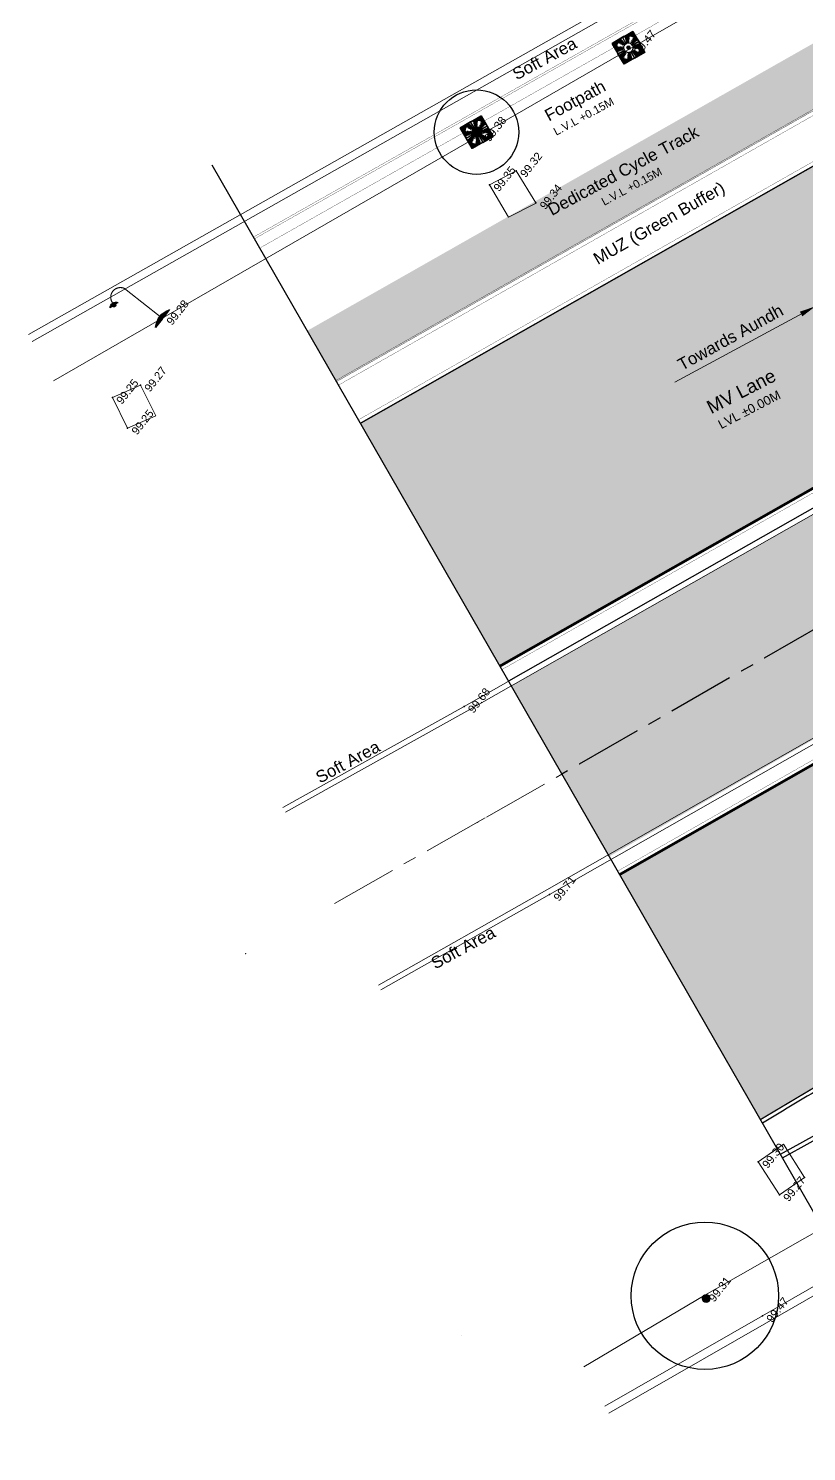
# Model space of a CAD drawing. Header units: metres. Extents: x 6 to 601, y -20 to 118.
# Drawn here: x 257.1 to 263.89, y 43.37 to 55.77 of the extents above; entities that cross this region are included whole.
import ezdxf

# ---------------------------------------------------------------- set-up
doc = ezdxf.new("R2010")
doc.units = ezdxf.units.M
doc.header["$MEASUREMENT"] = 0
doc.linetypes.add('CENTER', pattern=[2, 1.25, -0.25, 0.25, -0.25])
for name, color, linetype in [('Brt Reling', 66, 'Continuous'), ('CENTER LINE', 6, 'CENTER'), ('EL', 4, 'Continuous'), ('FOOTPATH', 30, 'Continuous'), ('HATCH', 8, 'Continuous'), ('LAMP_POST', 7, 'Continuous'), ('PDA-Tree Girth', 7, 'Continuous'), ('PDA-Tree Grating', 7, 'Continuous'), ('PDA_Kerb Edge', 7, 'Continuous'), ('PDA_Levels', 7, 'Continuous'), ('PDA_Text', 19, 'Continuous'), ('PDA_Utility Band', 7, 'Continuous'), ('PT', 2, 'Continuous'), ('Tree foliage', 74, 'Continuous'), ('Treegirth Hach', 96, 'Continuous')]:
    doc.layers.add(name, color=color, linetype=linetype)
for name, color, linetype, lineweight in [('CHEMBER', 194, 'Continuous', 30), ('Chp', 1, 'Continuous', 0), ('EXISTING ROAD', 7, 'Continuous', 5), ('PDA_Tactile band', 250, 'Continuous', 30), ('Treegirth', 13, 'Continuous', 30), ('WALL', 46, 'Continuous', 30)]:
    doc.layers.add(name, color=color, linetype=linetype, lineweight=lineweight)
doc.layers.add('PDA - Dimensions', color=7, linetype='Continuous', true_color=0x000000)
doc.layers.add('PDA - Hatch 4 - Pedestrian Ramp', color=7, linetype='Continuous', true_color=0xb3b3b3)
doc.styles.add('AR', font='arial.ttf')
doc.styles.add('RS', font='RomanS')
doc.styles.get("Standard").update_dxf_attribs({"font": 'arial.ttf'})
doc.dimstyles.get("Standard").update_dxf_attribs({"dimtxt": 0.18, "dimasz": 0.18, "dimexe": 0.18, "dimexo": 0.0625, "dimgap": 0.09, "dimtad": 0, "dimdec": 4, "dimzin": 0, "dimdsep": 46, "dimtxsty": 'Standard', "dimcen": 0.09, "dimadec": 0, "dimazin": 0, "dimtfac": 1, "dimtdec": 4, "dimtofl": 0, "dimtmove": 0, "dimatfit": 3, "dimfxl": 1, "dimtolj": 1, "dimtzin": 0, "dimarcsym": 0})

# ---------------------------------------------------------------- blocks, each defined once
blk = doc.blocks.new('LP')
at = {"layer": 'LAMP_POST'}
for color, points in [(40, [(1.17, 3.52), (1.89, 3.74, 0.502288)]), (30, [(1.4, 3.59, 1), (1.66, 3.67)]), (40, [(-0.88, 0), (-0.06, 0, -1), (0.06, 0), (0.88, 0, 0.297414)])]:
    blk.add_hatch(color=color, dxfattribs=at).paths.add_polyline_path(points)
blk.add_line((1.17, 3.52), (1.89, 3.74), dxfattribs=at)
at = {"layer": 'LAMP_POST', "color": 5, "const_width": 0.0891}
blk.add_lwpolyline([(0, 0.26), (0, 3.8, -0.774922), (1.46, 3.82)], format="xyb", dxfattribs=at)
at = {"layer": 'LAMP_POST'}
for points in [[(-0.88, 0), (-0.06, 0)], [(0.06, 0), (0.88, 0)]]:
    blk.add_lwpolyline(points, dxfattribs=at)
for centre, radius, start, end in [((1.61, 3.36), 0.474, 54.1742, 160.8535), ((1.53, 3.63), 0.14, 197.5138, 17.5138), ((0, -1.35), 1.61, 56.7875, 123.0403)]:
    blk.add_arc(centre, radius, start, end, dxfattribs=at)
blk = doc.blocks.new('Survey Base')
at = {"layer": 'Treegirth Hach', "lineweight": 5}
for points in [[(9910.687, 10066.974, 1), (9910.332, 10066.974, 1)], [(9916.454, 10064.457, 1), (9916.592, 10064.457, 1)], [(9881.624, 10033.166, 1), (9881.321, 10033.166, 1)]]:
    blk.add_hatch(color=8, dxfattribs=at).paths.add_polyline_path(points)
at = {"layer": 'Brt Reling', "color": 8, "lineweight": 5}
for points, elevation in [([(9945.993, 10032.315), (9918.072, 10043.696), (9893.226, 10053.842), (9886.043, 10056.843)], 99.696), ([(9946.069, 10032.501), (9918.147, 10043.881), (9893.302, 10054.027), (9886.123, 10057.026)], 99.696), ([(9939.647, 10026.827), (9889.745, 10047.146), (9883.027, 10049.907)], 99.706), ([(9939.723, 10027.012), (9889.821, 10047.332), (9883.106, 10050.09)], 99.706)]:
    blk.add_lwpolyline(points, dxfattribs=dict(at, elevation=elevation))
at = {"layer": 'CENTER LINE', "color": 8, "lineweight": 5, "ltscale": 2}
blk.add_lwpolyline([(9990.753, 9926.798), (9991.018, 9931.446), (9991.533, 9956.942, 0.317213), (9941.096, 10030.382), (9890.505, 10050.818), (9884.494, 10053.281)], format="xyb", dxfattribs=at)
at = {"layer": 'CHEMBER', "color": 8, "lineweight": 5}
for points, elevation in [([(9895.262, 10071.009), (9894.244, 10071.55), (9893.696, 10070.394)], 99.266), ([(9893.696, 10070.394), (9894.714, 10069.854), (9895.262, 10071.009)], 99.277), ([(9909.771, 10063.578), (9908.749, 10064.055), (9909.26, 10065.366)], 99.359), ([(9909.26, 10065.366), (9910.291, 10064.909), (9909.805, 10063.588)], 99.348), ([(9886.714, 10034.801), (9886.222, 10033.41), (9887.316, 10033.076)], 99.299), ([(9887.316, 10033.076), (9887.808, 10034.468), (9886.714, 10034.801)], 99.271)]:
    blk.add_lwpolyline(points, dxfattribs=dict(at, elevation=elevation))
at = {"layer": 'Chp', "color": 8, "lineweight": 5}
for p in [(9880.948, 10054.735), (9890.201, 10050.943), (9899.473, 10047.196)]:
    blk.add_point(p, dxfattribs=at)
at = {"layer": 'FOOTPATH', "color": 8, "lineweight": 5}
for points, elevation in [([(10004.787, 9983.211), (10004.233, 9986.725), (10003.559, 9990.683), (10001.839, 9997.605), (9999.643, 10004.429), (9997.757, 10009.353), (9994.725, 10014.23), (9991.076, 10019.422), (9986.677, 10025.108), (9979.937, 10032.614), (9975.001, 10037.516), (9969.04, 10042.176), (9965.306, 10044.599), (9960.905, 10046.342), (9954.551, 10049.077), (9947.763, 10051.959), (9932.184, 10058.097), (9925.885, 10060.6), (9916.523, 10064.388), (9910.51, 10066.797), (9893.365, 10073.677)], 99.648), ([(9956.819, 9996.787), (9950.524, 10003.121), (9946.489, 10006.33), (9943.821, 10007.838), (9939.515, 10009.803), (9934.89, 10011.61), (9928.362, 10014.53), (9921.533, 10017.055), (9916.303, 10019.246), (9911.685, 10021.292), (9905.121, 10023.751), (9897.628, 10026.749), (9881.537, 10033.282), (9876.625, 10035.189)], 99.413)]:
    blk.add_lwpolyline(points, dxfattribs=dict(at, elevation=elevation))
at = {"layer": 'PT'}
for p in [(9897.739, 10071.904, 99.28), (9894.244, 10071.55, 99.247), (9895.262, 10071.009, 99.266), (9893.696, 10070.394, 99.254), (9910.51, 10066.797, 99.379), (9909.26, 10065.366, 99.348), (9910.291, 10064.909, 99.324), (9916.523, 10064.388, 99.475), (9909.805, 10063.588, 99.337), (9893.302, 10054.027, 99.676), (9889.745, 10047.146, 99.709), (9886.714, 10034.801, 99.299), (9881.537, 10033.282, 99.305), (9886.222, 10033.41, 99.271), (9887.316, 10033.076, 99.271), (9882.269, 10031.103, 99.466)]:
    blk.add_point(p, dxfattribs=at)
at = {"layer": 'Tree foliage'}
for centre, radius in [((9910.51, 10066.974, 99.379), 1.583), ((9916.523, 10064.457, 99.475), 0.46), ((9881.525, 10033.267, 99.305), 2.764)]:
    blk.add_circle(centre, radius, dxfattribs=at)
at = {"layer": 'Treegirth', "color": 8, "lineweight": 5}
for centre, radius in [((9910.51, 10066.974, 99.379), 0.178), ((9916.523, 10064.457, 99.475), 0.0691), ((9881.473, 10033.166, 99.305), 0.151)]:
    blk.add_circle(centre, radius, dxfattribs=at)
at = {"layer": 'WALL', "color": 8, "lineweight": 5, "elevation": 99.674}
for points in [[(10005.743, 9976.215), (10005.851, 9978.472), (10007.715, 9979.521), (10007.712, 9982.738), (10002.978, 9999.693), (10000.589, 10006.699), (9997.73, 10013.328), (9988.674, 10025.373), (9980.403, 10034.868), (9973.216, 10041.517), (9964.661, 10046.798), (9955.386, 10051.199), (9934.54, 10059.204), (9918.251, 10065.607), (9894.152, 10075.487)], [(10005.444, 9976.229), (10005.559, 9978.652), (10007.415, 9979.697), (10007.412, 9982.697), (10002.692, 9999.604), (10000.309, 10006.592), (9997.469, 10013.176), (9988.441, 10025.184), (9980.187, 10034.658), (9973.034, 10041.277), (9964.517, 10046.534), (9955.268, 10050.923), (9934.431, 10058.924), (9918.14, 10065.328), (9894.032, 10075.211)]]:
    blk.add_lwpolyline(points, dxfattribs=at)
at = {"layer": 'WALL', "color": 8, "lineweight": 5}
for points in [[(9875.839, 10033.381), (9882.157, 10030.824), (9903.159, 10022.374), (9927.466, 10012.502), (9941.479, 10006.894), (9945.823, 10004.46), (9950.289, 10000.452), (9954.702, 9996.189), (9958.271, 9989.661), (9960.364, 9983.99), (9960.599, 9979.688), (9957.61, 9959.91), (9956.501, 9954.264), (9979.935, 9950.517)], [(9875.959, 10033.657), (9882.269, 10031.103), (9903.271, 10022.652), (9927.578, 10012.78), (9941.609, 10007.165), (9945.998, 10004.706), (9950.494, 10000.672), (9954.944, 9996.373), (9958.545, 9989.785), (9960.662, 9984.051), (9960.901, 9979.674), (9957.906, 9959.859), (9956.855, 9954.511), (9979.983, 9950.813)]]:
    blk.add_lwpolyline(points, dxfattribs=at)
at = {"layer": 'LAMP_POST', "color": 8, "lineweight": 5, "xscale": -0.4799999999995634, "yscale": 0.4800000000013824, "zscale": 0.4800000000003024}
blk.add_blockref('LP', (9897.738, 10071.904, 347.672), dxfattribs=at)
at = {"layer": 'EL'}
for s, p in [('99.28', (9897.739, 10071.454, 99.28)), ('99.25', (9894.244, 10071.1, 99.247)), ('99.27', (9895.262, 10070.559, 99.266)), ('99.25', (9893.696, 10069.944, 99.254)), ('99.38', (9910.51, 10066.347, 99.379)), ('99.35', (9909.26, 10064.916, 99.348)), ('99.32', (9910.291, 10064.459, 99.324)), ('99.47', (9916.523, 10063.938, 99.475)), ('99.34', (9909.805, 10063.138, 99.337)), ('99.68', (9893.302, 10053.577, 99.676)), ('99.71', (9889.745, 10046.696, 99.709)), ('99.30', (9886.714, 10034.352, 99.299)), ('99.27', (9886.222, 10032.96, 99.271)), ('99.31', (9881.537, 10032.832, 99.305)), ('99.47', (9882.269, 10030.653, 99.466))]:
    blk.add_text(s, height=0.3, dxfattribs=at).set_placement(p)
blk = doc.blocks.new('grating 2')
at = {"layer": 'PDA - Hatch 4 - Pedestrian Ramp', "ltscale": 0.1, "true_color": 0xc9c9c9}
h = blk.add_hatch(dxfattribs=at)
h.set_pattern_fill('ANSI36', color=9, scale=0.1, angle=95.2266)
h.set_pattern_definition([(140.2265942, (8977.28207, -3736.417958), (-0.024809612407, 0.004387340564), [0.03125, -0.00625, 0, -0.00625])])
h.paths.add_polyline_path([(3400.42, 2388.08), (3400.49, 2387.23, -0.414214), (3401.26, 2388.16)])
at = {"layer": 'PDA-Tree Girth', "color": 254}
for p, q in [((3400.56, 2387.4), (3400.61, 2387.39)), ((3400.69, 2387.66), (3400.65, 2387.69)), ((3400.66, 2387.39), (3400.71, 2387.38)), ((3400.78, 2387.61), (3400.74, 2387.64)), ((3400.76, 2387.37), (3400.81, 2387.37)), ((3400.88, 2387.56), (3400.83, 2387.59)), ((3400.88, 2387.88), (3400.84, 2387.93)), ((3400.87, 2387.36), (3400.92, 2387.36)), ((3400.94, 2387.8), (3400.91, 2387.84)), ((3400.97, 2387.52), (3400.92, 2387.54)), ((3401.01, 2387.72), (3400.97, 2387.76)), ((3401.07, 2387.64), (3401.04, 2387.68)), ((3401.11, 2388.07), (3401.13, 2388.02)), ((3401.14, 2387.97), (3401.16, 2387.92)), ((3401.17, 2387.87), (3401.19, 2387.82)), ((3401.2, 2387.77), (3401.22, 2387.72))]:
    blk.add_line(p, q, dxfattribs=at)
at = {"layer": 'PDA-Tree Girth'}
blk.add_lwpolyline([(3400.49, 2387.23), (3401.01, 2387.28, -0.414214), (3401.31, 2387.64), (3401.26, 2388.16)], format="xyb", dxfattribs=at)
blk.add_arc((3401.34, 2387.31), 0.85, 95.2266, 185.2266, dxfattribs=at)
at = {"layer": 'PDA-Tree Girth', "color": 254}
for radius, start, end in [(0.789, 151.4766, 173.8406), (0.737, 151.4766, 173.8406), (0.685, 151.4766, 173.8406), (0.633, 151.4766, 173.8406), (0.581, 151.4766, 173.8406), (0.529, 151.4766, 173.8406), (0.789, 106.6126, 128.9766), (0.477, 151.4766, 173.8406), (0.737, 106.6126, 128.9766), (0.685, 106.6126, 128.9766), (0.425, 151.4766, 173.8406), (0.633, 106.6126, 128.9766), (0.581, 106.6126, 128.9766), (0.529, 106.6126, 128.9766), (0.477, 106.6126, 128.9766), (0.425, 106.6126, 128.9766)]:
    blk.add_arc((3401.34, 2387.31), radius, start, end, dxfattribs=at)
at = {"layer": 'PDA-Tree Grating'}
blk.add_lwpolyline([(3401.26, 2388.16), (3400.42, 2388.08), (3400.49, 2387.23)], dxfattribs=at)
blk = doc.blocks.new('direction')
at = {"layer": 'PDA_Text', "color": 18, "lineweight": -3, "true_color": 0x000000, "insert": (8299.268, 11463.761), "char_height": 0.75, "width": 9.22605, "attachment_point": 1, "rotation": 303.9392, "style": 'RS'}
blk.add_mtext('{\\fArial|b0|i0|c0|p34;\\H0.6x;Towards Aundh}', dxfattribs=at)
at = {"layer": 'PDA - Dimensions', "linetype": 'Continuous', "lineweight": 0}
blk.add_leader([(8301.745, 11458.741), (8298.451, 11463.73)], dimstyle='Standard', override={"dimtxt": 0.2, "dimasz": 0.6, "dimexe": 0, "dimexo": 0, "dimtih": 0, "dimtoh": 0, "dimdec": 1, "dimclre": 256, "dimclrt": 256, "dimtdec": 1, "dimfxl": 5000, "dimfxlon": 1, "dimlwd": 0, "dimlwe": 65535, "dimarcsym": 1}, dxfattribs=at)
blk = doc.blocks.new('site plan')
at = {"true_color": 0xf27172, "transparency": 33554687}
h = blk.add_hatch(color=11, dxfattribs=at)
h.dxf.hatch_style = 1
h.paths.add_polyline_path([(261.013, 228.411), (262.11, 226.503), (283.83, 238.836), (311.571, 254.841), (310.543, 256.786), (282.744, 240.749)])
at = {"true_color": 0xf27172, "transparency": 33554559}
h = blk.add_hatch(color=11, dxfattribs=at)
h.dxf.hatch_style = 1
h.paths.add_polyline_path([(268.661, 215.101), (272.337, 208.704), (293.913, 221.059), (321.162, 236.566), (319.592, 239.645), (309.339, 234.108), (299.198, 228.242), (298.947, 228.674), (309.095, 234.545), (319.355, 240.086), (317.779, 243.013), (290.329, 227.404)])
at = {"layer": 'HATCH', "transparency": 33554539}
h = blk.add_hatch(color=9, dxfattribs=at)
h.dxf.hatch_style = 1
edge = h.paths.add_edge_path()
edge.add_line((398.32, 223.595), (398.247, 223.464))
edge.add_arc((359.686, 159.136), 75, 50.64303, 59.05982, ccw=False)
edge.add_line((407.247, 217.127), (420.105, 205.743))
edge.add_line((420.105, 205.743), (420.809, 205.086))
edge.add_line((420.809, 205.086), (426.781, 211.823))
edge.add_line((426.781, 211.823), (425.796, 213.102))
edge.add_line((425.796, 213.102), (416.112, 221.762))
edge.add_line((416.112, 221.762), (407.676, 228.703))
edge.add_line((407.676, 228.703), (397.915, 235.61))
edge.add_line((397.915, 235.61), (386.314, 241.873))
edge.add_line((386.314, 241.873), (377.931, 245.142))
edge.add_line((377.931, 245.142), (370.005, 247.177))
edge.add_line((370.005, 247.177), (361.31, 248.373))
edge.add_line((361.31, 248.373), (352.025, 248.534))
edge.add_line((352.025, 248.534), (343.488, 247.699))
edge.add_line((343.488, 247.699), (335.914, 246.267))
edge.add_line((335.914, 246.267), (328.36, 243.667))
edge.add_line((328.36, 243.667), (319.663, 239.684))
edge.add_line((319.663, 239.684), (319.547, 239.621))
edge.add_line((319.547, 239.621), (321.557, 235.813))
edge.add_line((321.557, 235.813), (272.728, 208.025))
edge.add_line((272.728, 208.025), (278.006, 198.839))
edge.add_arc((432.463, -58.344), 300, 119.65879, 120.98788, ccw=False)
edge.add_line((284.013, 202.352), (322.557, 224.301))
edge.add_arc((359.686, 159.136), 75, 68.39042, 119.67353, ccw=False)
edge.add_line((387.307, 228.865), (387.366, 229.003))
edge.add_arc((359.686, 159.136), 75.15, 59.06287, 68.38737, ccw=False)
edge = h.paths.add_edge_path()
edge.add_arc((349.301, 183.225), 81.892, 61.67163, 66.55978)
edge.add_line((381.877, 258.359), (381.801, 258.391))
edge.add_arc((359.005, 203.317), 59.605, 54.30315, 67.51493, ccw=False)
edge.add_line((393.785, 251.724), (393.856, 251.857))
edge.add_arc((354.419, 193.239), 70.649, 56.06795, 60.69629)
edge.add_arc((352.315, 189.431), 75, 50.55583, 60.71877, ccw=False)
edge.add_line((399.964, 247.349), (426.137, 225.816))
edge.add_arc((330.838, 109.98), 150, 47.18157, 50.55583, ccw=False)
edge.add_line((432.79, 220.007), (433.461, 219.385))
edge.add_line((433.461, 219.385), (427.141, 212.23))
edge.add_line((427.141, 212.23), (427.499, 212.639))
edge.add_line((427.499, 212.639), (426.096, 213.505))
edge.add_line((426.096, 213.505), (416.437, 222.142))
edge.add_line((416.437, 222.142), (407.979, 229.101))
edge.add_line((407.979, 229.101), (398.179, 236.036))
edge.add_line((398.179, 236.036), (386.524, 242.328))
edge.add_line((386.524, 242.328), (378.085, 245.618))
edge.add_line((378.085, 245.618), (370.101, 247.669))
edge.add_line((370.101, 247.669), (361.348, 248.872))
edge.add_line((361.348, 248.872), (352.005, 249.035))
edge.add_line((352.005, 249.035), (343.417, 248.195))
edge.add_line((343.417, 248.195), (335.785, 246.752))
edge.add_line((335.785, 246.752), (328.174, 244.132))
edge.add_line((328.174, 244.132), (319.44, 240.131))
edge.add_line((319.44, 240.131), (319.314, 240.063))
edge.add_line((319.314, 240.063), (317.365, 243.755))
edge.add_line((317.365, 243.755), (289.909, 228.143))
edge.add_line((289.909, 228.143), (268.238, 215.838))
edge.add_line((268.238, 215.838), (263.006, 224.943))
edge.add_line((263.006, 224.943), (284.719, 237.27))
edge.add_line((284.719, 237.27), (315.242, 254.627))
edge.add_arc((352.315, 189.431), 75, 61.44884, 119.6243, ccw=False)
at = {"layer": 'Brt Reling'}
blk.add_lwpolyline([(317.686, 243.19), (290.23, 227.578), (268.562, 215.275)], dxfattribs=at)
at = {"layer": 'CENTER LINE', "color": 1, "lineweight": 30, "ltscale": 2}
blk.add_lwpolyline([(427.141, 212.23), (423.652, 215.313), (403.934, 231.484, 0.317213), (315.03, 237.264), (270.562, 211.793)], format="xyb", dxfattribs=at)
blk.add_lwpolyline([(427.141, 212.23), (423.652, 215.313), (403.934, 231.484, 0.317213), (315.03, 237.264), (270.562, 211.793)], format="xyb", dxfattribs=at)
at = {"layer": 'PDA - Dimensions'}
for points in [[(272.892, 238.406), (272.44, 239.185), (273.219, 239.637), (273.671, 238.858), (272.892, 238.406)], [(267.201, 235.241), (266.749, 236.02), (267.527, 236.472), (267.979, 235.693), (267.201, 235.241)]]:
    blk.add_lwpolyline(points, dxfattribs=at)
at = {"layer": 'PDA_Kerb Edge'}
for p, q in [((278.753, 197.538), (284.291, 200.612)), ((278.828, 197.408), (284.364, 200.481))]:
    blk.add_line(p, q, dxfattribs=at)
for points in [[(262.932, 225.073, 0.01, 0.01, 0), (284.645, 237.401, 0.01, 0.01, 0), (315.167, 254.757, 0.01, 0.01, -0.235045), (382.02, 258.46, 0.01, 0, 0.675544), (382.679, 259.114, 0, 0, 0), (382.206, 260.233, 0, 0, 0)], [(263.006, 224.943, 0.01, 0.01, 0), (284.719, 237.27, 0.01, 0.01, 0), (315.242, 254.627, 0.01, 0.01, -0.235045), (381.961, 258.322, 0.01, 0, 0.675544), (382.817, 259.172, 0, 0, 0), (382.405, 260.149, 0, 0, 0)]]:
    blk.add_lwpolyline(points, format="xyseb", dxfattribs=at)
for points, const_width in [([(263.006, 224.943), (284.719, 237.27), (315.242, 254.627, -0.235114), (381.981, 258.315)], 0.05), ([(317.779, 243.013), (317.606, 243.317, 0.414214), (316.924, 243.505), (289.909, 228.143), (268.238, 215.838)], 0.1), ([(317.648, 242.939), (317.475, 243.243, 0.414214), (316.998, 243.374), (289.983, 228.012), (268.312, 215.708)], 0.01), ([(321.255, 236.389), (321.333, 236.241, -0.404268), (321.137, 235.574), (272.728, 208.025)], 0.1), ([(321.123, 236.319), (321.2, 236.172, -0.404268), (321.063, 235.705), (272.653, 208.155)], 0.01), ([(500.966, 130.5), (472.258, 157.323), (445.575, 181.999), (420.105, 205.743), (412.801, 212.572), (407.247, 217.127, 0.04342), (396.518, 224.47, 0.101952), (396.325, 224.531), (386.581, 225.577), (386.816, 227.765), (387.634, 227.677, 0.86967), (387.875, 228.637, 0.229586), (322.59, 224.32), (284.013, 202.352, 0.005799), (278.006, 198.839)], 0.05)]:
    blk.add_lwpolyline(points, format="xyb", dxfattribs=dict(at, const_width=const_width))
at = {"layer": 'PDA_Kerb Edge', "const_width": 0.01}
for points in [[(308.387, 260.918), (307.975, 260.511), (288.822, 249.096), (273.708, 240.25), (258.995, 231.923)], [(259.033, 231.858), (273.745, 240.185), (288.86, 249.031), (308.011, 260.445), (308.422, 260.851)], [(262.11, 226.503), (283.83, 238.836), (311.64, 254.707)], [(262.184, 226.373), (283.904, 238.705), (311.734, 254.531)], [(262.932, 225.073), (284.645, 237.401), (312.432, 253.202)], [(262.932, 225.073), (284.645, 237.401), (312.432, 253.202)], [(262.093, 226.551), (283.805, 238.879)], [(266.805, 190.734), (266.808, 190.736)]]:
    blk.add_lwpolyline(points, dxfattribs=at)
at = {"layer": 'PDA_Kerb Edge'}
blk.add_arc((432.463, -58.344), 299.85, 119.65879, 120.98844, dxfattribs=at)
at = {"layer": 'PDA_Tactile band'}
blk.add_lwpolyline([(257.437, 234.635), (283.659, 189)], dxfattribs=at)
at = {"layer": 'PDA_Utility Band', "const_width": 0.01}
for points in [[(273.31, 239.479), (273.945, 239.838), (281.249, 244.113)], [(267.644, 236.272), (272.527, 239.036)], [(259.232, 231.511), (266.86, 235.828)]]:
    blk.add_lwpolyline(points, dxfattribs=at)
at = {"rotation": 84.96455949791424}
blk.add_blockref('direction', (10965.917, -9046.138), dxfattribs=at)
at = {"layer": 'EXISTING ROAD', "rotation": 51.79989677134766}
blk.add_blockref('Survey Base', (2049.792, -13777.89), dxfattribs=at)
at = {"layer": 'PDA-Tree Grating'}
for p, xscale, yscale, zscale, rotation in [((2473.01, 250.221), -0.5294117485537276, 0.5294117485537275, 0.5294117485537277, 35.35569671632987), ((-828.049, -1665.577), 0.5294117485537285, 0.5294117485537285, 0.5294117485537285, 24.90250831916758), ((-1926.899, 227.822), -0.5294117485537281, 0.5294117485537275, 0.5294117485537277, 215.3556967193855), ((1374.16, 2143.62), 0.5294117485537265, 0.5294117485537265, 0.5294117485537265, 204.9025083161117), ((2467.318, 247.056), -0.5294117485537276, 0.5294117485537275, 0.5294117485537277, 35.35569671632987), ((-833.74, -1668.741), 0.5294117485537285, 0.5294117485537285, 0.5294117485537285, 24.90250831916758), ((-1932.59, 224.657), -0.5294117485537281, 0.5294117485537275, 0.5294117485537277, 215.3556967193855), ((1368.469, 2140.455), 0.5294117485537265, 0.5294117485537265, 0.5294117485537265, 204.9025083161117)]:
    blk.add_blockref('grating 2', p, dxfattribs=dict(at, xscale=xscale, yscale=yscale, zscale=zscale, rotation=rotation))
at = {"layer": 'PDA_Levels', "linetype": 'ByBlock', "lineweight": 0, "style": 'AR'}
blk.add_text('MV Lane', height=0.5, rotation=27.2421, dxfattribs=at).set_placement((276.157, 225.281))
at = {"layer": 'PDA_Levels', "linetype": 'Continuous', "lineweight": -3, "style": 'AR'}
blk.add_text('LVL ±0.00M', height=0.34, rotation=27.3326, dxfattribs=at).set_placement((276.531, 224.718))
at = {"layer": 'PDA_Text', "color": 18, "lineweight": -3, "true_color": 0x000000, "char_height": 0.75, "attachment_point": 1, "style": 'RS'}
for s, insert, width, rotation in [('\\pxqc;{\\fArial|b0|i0|c0|p34;\\H0.6x;Soft Area }', (265.746, 236.618, -192.138), 9.22605, 28.4364), ('\\pxsm1,qc;{\\fArial|b0|i0|c0|p34;\\H0.6x;Footpath\\P\\H0.66667x;L.V.L +0.15M}', (266.891, 235.04, 311.675), 9.22605, 28.4364), ('\\pxqc;{\\fArial|b0|i0|c0|p34;\\H0.6x;Dedicated Cycle Track \\H0.66668x;L.V.L +0.15M}', (269.643, 232.929, -112.762), 7.06071, 28.4364), ('\\pxqc;{\\fArial|b0|i0|c0|p34;\\H0.6x;MUZ (Green Buffer) }', (270.088, 230.348, -112.762), 9.22605, 29.8386), ('\\pxqc;{\\fArial|b0|i0|c0|p34;\\H0.6x;Soft Area }', (258.367, 210.252, -92.442), 9.22605, 28.4364), ('\\pxqc;{\\fArial|b0|i0|c0|p34;\\H0.6x;Soft Area }', (262.692, 203.285, -192.138), 9.22605, 28.4364)]:
    blk.add_mtext(s, dxfattribs=dict(at, insert=insert, width=width, rotation=rotation))

msp = doc.modelspace()

# ---------------------------------------------------------------- block references
at = {"xscale": 0.232473712272114, "yscale": 0.232473712272114, "zscale": 0.232473712272114}
msp.add_blockref('site plan', (198.854, 0.034, 23.102), dxfattribs=at)

doc.saveas('drawing.dxf')
